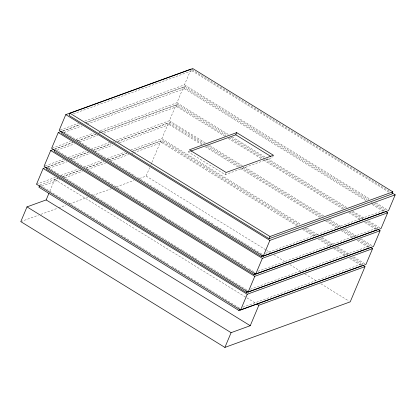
<?xml version="1.0" encoding="UTF-8"?>
<svg xmlns="http://www.w3.org/2000/svg" width="416" height="416" viewBox="0 0 416 416"><rect width="100%" height="100%" fill="white"/><g stroke="black" fill="none" stroke-linecap="round" stroke-linejoin="round"><path stroke-width="0.31" stroke-dasharray="2.08 1.56" d="M49.837 191.147L54.756 179.452L57.808 178.339M139.428 178.506L146.12 176.072L149.635 167.716M150.888 164.731L151.642 162.942M151.892 162.344L160.924 140.858L298.095 225.394M130.816 149.952L161.845 138.674L168.47 122.907L202.764 144.045M112.809 141.289L169.39 120.723L176.015 104.962L225.794 135.637M100.277 130.64L176.93 102.778L183.56 87.012L367.193 200.184M84.708 121.092L184.475 84.828L190.611 70.231M133.661 152.766L161.72 142.568L162.64 140.384L299.666 224.832M119.402 142.745L169.265 124.618L170.186 122.434L204.443 143.546M103.839 133.193L176.81 106.673L177.731 104.489L227.458 135.132M87.064 124.088L184.356 88.722L185.276 86.538L368.711 199.592M73.325 113.875L191.901 70.772L192.821 68.588M273.426 155.272L272.511 157.456L225.212 174.652L188.474 152.006L189.389 149.822M225.212 174.652L226.127 172.468M362.196 264.742L362.653 263.65L351.603 256.844M377.286 228.847L377.744 227.755L366.694 220.943M60.372 129.938L78.624 123.308M62.494 131.019L80.137 124.608M86.221 122.392L183.56 87.012M63.05 130.967L80.075 124.779M84.942 123.011L185.276 86.538M63.955 132.486L82.196 125.856M52.218 148.112L70.47 141.476M75.946 139.485L93.59 133.073M54.345 149.188L72.592 142.553M77.459 140.785L95.711 134.15M98.753 133.047L101.187 132.158M101.795 131.94L176.015 104.962M54.896 149.136L73.138 142.506M77.397 140.956L96.247 134.108M98.68 133.224L99.892 132.782M100.5 132.558L177.731 104.489M57.018 150.218L74.651 143.806M79.518 142.038L97.76 135.408M45.282 165.838L63.534 159.203M68.401 157.435L86.044 151.024M90.912 149.25L109.767 142.397M47.408 166.915L65.047 160.503M69.914 158.735L88.166 152.1M93.033 150.332L111.285 143.697M114.327 142.589L116.761 141.705M117.369 141.487L168.47 122.907M47.96 166.863L64.984 160.675M70.46 158.683L88.702 152.053M93.564 150.285L111.202 143.874M117.889 141.445L170.186 122.434M48.864 168.386L67.106 161.751M72.582 159.765L90.215 153.353M95.082 151.585L112.715 145.174M36.52 184.231L55.38 177.372M60.856 175.38L78.499 168.969M83.975 166.977L101.613 160.566M107.089 158.574L124.732 152.162M62.691 176.566L80.382 170.134M85.873 168.137L103.568 161.704M108.451 159.931L126.755 153.28M132.855 151.06L160.924 140.858M39.806 185.032L58.048 178.402M62.306 176.857L81.156 170.004M86.018 168.236L103.657 161.824M108.519 160.056L126.76 153.426M131.628 151.658L162.64 140.384M41.87 186.134L59.847 179.598M64.73 177.824L82.42 171.392M87.298 169.619L106.21 162.744M110.479 161.195L128.778 154.544M131.83 153.431L133.052 152.989M188.474 152.006L190.289 151.346M20.8 221.629L38.444 215.212M40.877 214.328L57.912 208.135M58.521 207.917L65.816 205.265M69.467 203.934L87.719 197.304M92.586 195.53L111.446 188.677M116.314 186.909L133.957 180.497M265.496 253.349L385.289 209.804L374.79 203.336M257.951 271.3L377.744 227.755M250.406 289.25L370.198 245.705L359.7 239.231M242.861 307.195L362.653 263.65M192.213 69.742L390.224 191.781M191.901 70.772L389.152 192.338M184.475 84.828L369.767 199.02M375.851 202.774L387.468 209.929M371.062 202.571L372.72 203.59M373.277 203.934L384.888 211.089M184.356 88.722L366.137 200.751M372.216 204.5L384.368 211.988M176.93 102.778L228.925 134.82M232.242 136.864L265.429 157.316M267.644 158.678L346.736 207.428M352.82 211.177L364.437 218.332M368.862 221.062L379.922 227.88M230.771 137.176L263.921 157.607M266.131 158.969L345.696 208.005M351.775 211.749L362.825 218.561M229.112 137.686L263.957 159.162M264.514 159.5L344.157 208.588M349.69 211.994L361.858 219.497M365.732 221.879L376.792 228.701M176.81 106.673L224.879 136.297M228.197 138.341L261.347 158.772M263.557 160.134L343.122 209.165M348.644 212.571L360.802 220.064M364.671 222.446L376.823 229.939M169.39 120.723L205.338 142.88M209.763 145.61L242.398 165.719M244.608 167.086L323.705 215.831M329.789 219.58L341.401 226.736M345.826 229.466L356.892 236.283M360.76 238.67L372.377 245.825M207.756 145.59L240.906 166.02M243.116 167.383L322.681 216.419M328.208 219.825L340.361 227.313M344.23 229.7L355.28 236.512M206.632 146.432L240.926 167.565M241.478 167.903L321.126 216.991M326.659 220.402L338.827 227.9M342.696 230.287L353.761 237.104M358.186 239.829L369.798 246.99M169.265 124.618L201.864 144.711M205.182 146.754L237.78 166.842M240.542 168.548L319.556 217.24M323.419 219.622L325.078 220.646M325.629 220.984L337.236 228.134M341.099 230.521L352.706 237.671M357.126 240.396L369.278 247.889M161.845 138.674L300.674 224.234M306.758 227.984L318.37 235.144M322.244 237.526L333.861 244.686M337.73 247.073L349.346 254.233M353.772 256.958L365.94 264.456M305.193 228.238L317.346 235.732M321.214 238.113L332.264 244.925M336.684 247.65L347.734 254.457M303.628 228.805L315.24 235.96M319.665 238.69L330.73 245.508M334.599 247.894L346.767 255.393M350.641 257.78L361.702 264.597M161.72 142.568L296.535 225.654M302.614 229.398L314.22 236.553M318.084 238.935L329.69 246.085M333.559 248.472L345.712 255.96M349.58 258.346L361.738 265.834M146.12 176.072L266.146 250.042M266.698 250.385L270.572 252.772M273.889 254.816L285.506 261.976M289.931 264.701L300.992 271.518M304.86 273.905L317.034 281.403M320.902 283.79L349.112 301.174M63.544 131.867L135.372 176.134M137.582 177.497L153.057 187.034M153.608 187.372L161.897 192.483M162.448 192.821L179.577 203.377M180.128 203.72L196.149 213.595M198.916 215.296L213.834 224.489M216.596 226.195L261.903 254.114M55.448 149.479L167.06 218.265M169.27 219.622L184.74 229.159M185.292 229.497L246.62 267.296M248.83 268.658L254.358 272.064M47.902 167.424L137.966 222.929M140.176 224.292L182.166 250.172M182.718 250.515L198.744 260.39M201.505 262.09L216.424 271.284M216.975 271.627L246.813 290.014M54.756 179.452L255.705 303.295M40.357 185.375L151.97 254.16M154.18 255.523L169.65 265.054M171.86 266.417L187.33 275.954M187.881 276.292L239.268 307.96"/><path stroke-width="0.62" d="M48.854 193.487L46.15 199.924L26.998 206.887L20.8 221.629L224.895 347.412L350.22 301.855L365.019 266.64L362.809 265.278M46.192 167.357L43.15 168.464L36.52 184.231L240.614 310.014L365.94 264.456L372.564 248.695L370.354 247.328M53.737 149.412L50.695 150.514L44.065 166.28L248.16 292.063L373.485 246.511L380.11 230.745L377.9 229.382M61.277 131.461L58.24 132.569L51.61 148.33L255.705 274.113L381.03 228.561L387.655 212.794L385.445 211.432M191.105 69.061L65.78 114.618L59.155 130.385L263.25 256.168L388.575 210.61L395.2 194.849L391.882 192.8M39.577 185.578L38.886 187.216L238.904 310.487L256.812 303.976L258.851 305.235L365.019 266.64M47.122 167.632L46.431 169.27L246.449 292.536L369.278 247.889M54.439 150.228L53.976 151.32L253.989 274.591L376.823 229.939M62.213 131.732L61.521 133.37L261.534 256.641L384.368 211.988M69.987 113.24L69.066 115.424L269.079 238.69L391.914 194.043L392.834 191.859L192.821 68.588L69.987 113.24L270 236.506L392.834 191.859M190.897 151.128L235.773 134.815L236.688 132.631L273.426 155.272L226.127 172.468L189.389 149.822L236.688 132.631M238.904 310.487L239.59 308.849M246.449 292.536L247.135 290.898M253.989 274.591L254.68 272.953M261.534 256.641L262.226 255.003M269.079 238.69L270 236.506M224.895 347.412L231.093 332.67L250.245 325.707L258.851 305.235M240.614 310.014L247.244 294.247L372.564 248.695M248.16 292.063L254.79 276.297L380.11 230.745M255.705 274.113L262.335 258.352L387.655 212.794M263.25 256.168L269.88 240.401L395.2 194.849M257.421 303.753L361.738 265.834M235.773 134.815L270.868 156.442M65.78 114.618L269.88 240.401M58.24 132.569L262.335 258.352M50.695 150.514L254.79 276.297M43.15 168.464L247.244 294.247M46.15 199.924L250.245 325.707M26.998 206.887L231.093 332.67"/></g></svg>
